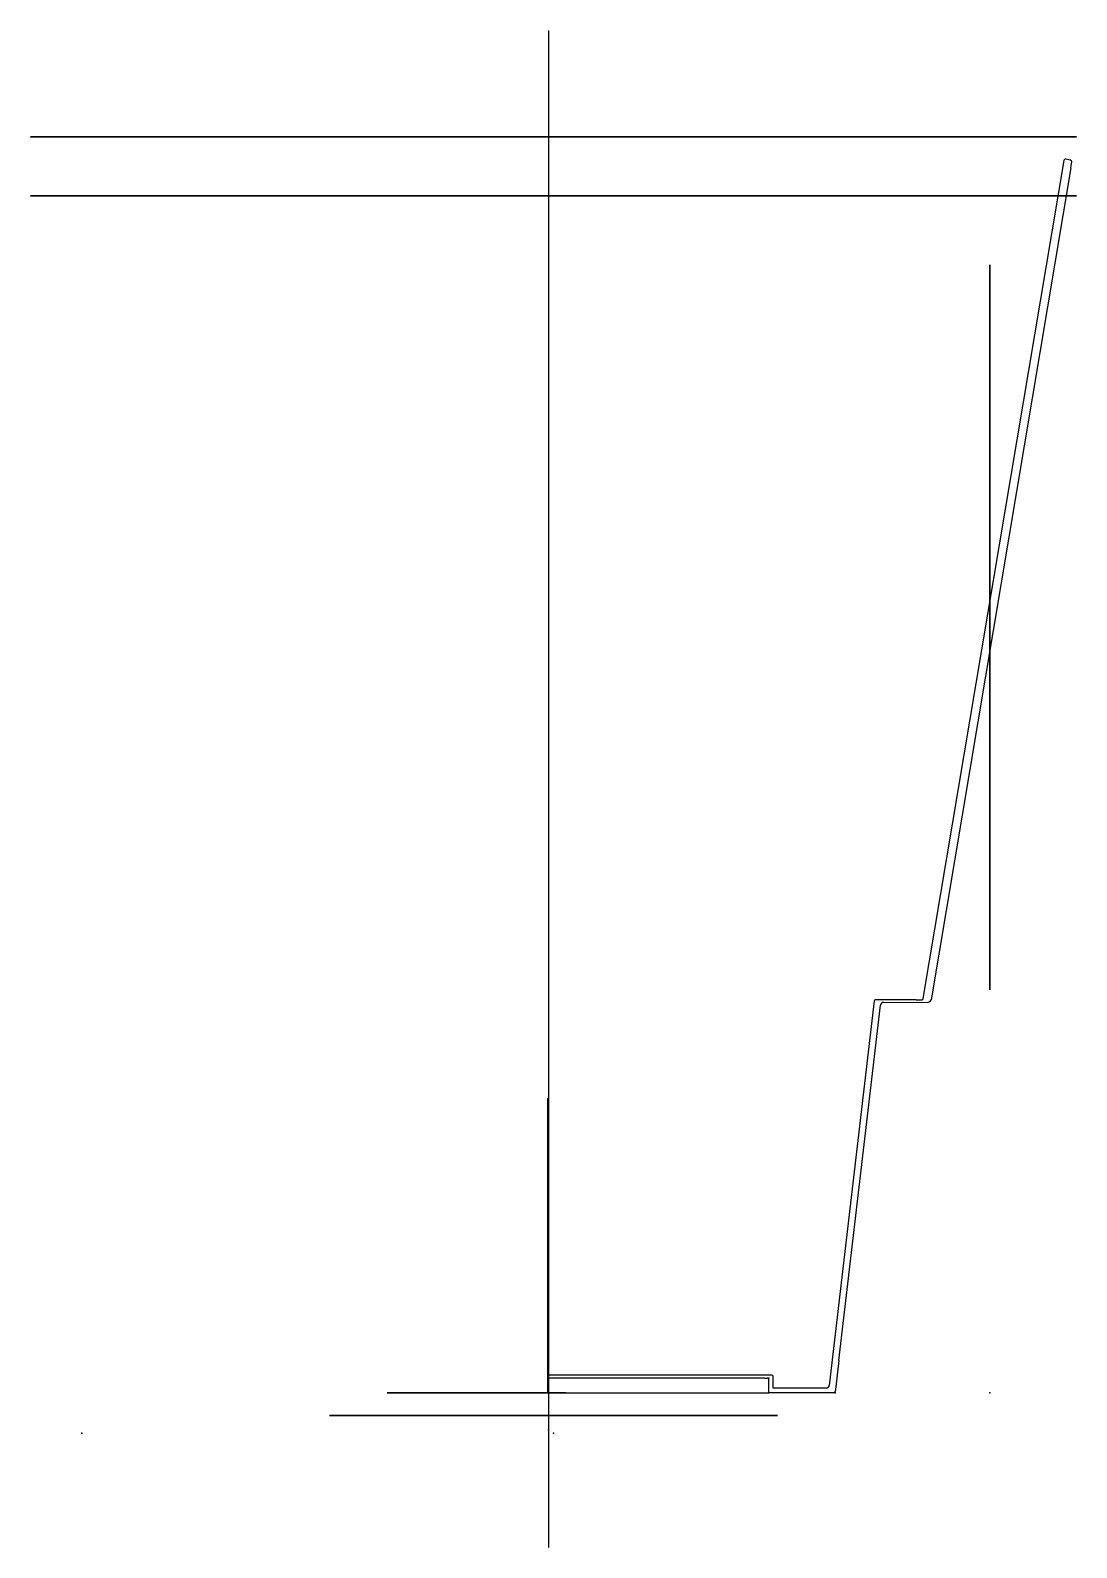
# Model space of a CAD drawing. Header units: centimetres. Extents: x -8.9 to 9.1, y -2.7 to 23.5.
import ezdxf

# ---------------------------------------------------------------- set-up
doc = ezdxf.new("R2010")
doc.units = ezdxf.units.CM
doc.header["$MEASUREMENT"] = 0
for name, color, linetype in [('cup_Sketch1', 7, 'Continuous'), ('lid_Sketch2', 7, 'Continuous'), ('lid_Sketch3', 7, 'Continuous'), ('lid_Sketch5', 7, 'Continuous'), ('lid_Sketch6', 7, 'Continuous'), ('lid_Sketch7', 7, 'Continuous'), ('mixit_enclosure v4_Sketch1', 7, 'Continuous'), ('mixit_enclosure v4_Sketch15', 7, 'Continuous'), ('mixit_enclosure v4_Sketch16', 7, 'Continuous')]:
    doc.layers.add(name, color=color, linetype=linetype)

# ---------------------------------------------------------------- blocks, each defined once
blk = doc.blocks.new('cup')
at = {"layer": 'cup_Sketch1'}
blk.add_line((0, 24.13), (0, -2.032), dxfattribs=at)
blk.add_point((0, 0), dxfattribs=at)
blk = doc.blocks.new('lid')
at = {"layer": 'lid_Sketch2', "extrusion": (-8.08298e-13, 1, 0)}
for centre, radius in [((0, 0, 0.305), 3.861), ((1.368, 0.886, 0.305), 1.4), ((0.711, -2.032, 0.305), 1.025)]:
    blk.add_circle(centre, radius, dxfattribs=at)
at = {"layer": 'lid_Sketch2'}
blk.add_point((0, 0.305), dxfattribs=at)
at = {"layer": 'lid_Sketch3', "extrusion": (0, 1, 0)}
blk.add_circle((0, 0, 21.336), 9.017, dxfattribs=at)
at = {"layer": 'lid_Sketch3'}
blk.add_point((0, 21.336), dxfattribs=at)
at = {"layer": 'lid_Sketch5'}
for p, q in [((-1.969, 22.352, 0.025), (5.016, 22.352, 0.025)), ((-1.575, 22.352, -1.27), (1.524, 22.352, -1.27)), ((1.524, 22.352, 1.321), (-1.575, 22.352, 1.321)), ((-1.575, 22.352, 1.321), (-1.575, 22.352, -1.27)), ((-0.026, 22.352, -4.572), (-0.026, 22.352, 2.032)), ((1.524, 22.352, -1.27), (1.524, 22.352, 1.321))]:
    blk.add_line(p, q, dxfattribs=at)
at = {"layer": 'lid_Sketch5', "extrusion": (0, 1, 0)}
blk.add_circle((0, 0, 22.352), 9.017, dxfattribs=at)
at = {"layer": 'lid_Sketch5'}
blk.add_point((0, 22.352), dxfattribs=at)
at = {"layer": 'lid_Sketch6'}
blk.add_point((0, 0), dxfattribs=at)
at = {"layer": 'lid_Sketch7'}
blk.add_point((-8.128, 0), dxfattribs=at)

msp = doc.modelspace()

# ---------------------------------------------------------------- linework, layer by layer
at = {"layer": 'mixit_enclosure v4_Sketch1'}
for p, q in [((6.474, 6.799), (8.899, 21.247)), ((9.011, 21.253), (8.928, 21.268)), ((9.015, 21.124), (9.032, 21.224)), ((9.015, 21.124), (6.608, 6.778)), ((5.627, 6.756), (4.852, 0.126)), ((5.766, 6.778), (5.652, 6.778)), ((5.706, 6.436), (5.735, 6.686)), ((6.35, 6.778), (5.766, 6.778)), ((5.785, 6.731), (6.558, 6.736)), ((6.35, 6.778), (6.449, 6.778)), ((5.018, 0.555), (5.706, 6.436)), ((0, 0), (0, 5.08)), ((5.018, 0.555), (4.965, 0.101)), ((0, 0.305), (0, 0.252)), ((3.861, 0.305), (0, 0.305)), ((3.886, 0.081), (3.886, 0.279)), ((3.734, 0.254), (0, 0.252)), ((0, 0), (3.81, 0)), ((3.734, 0.254), (3.785, 0.254)), ((3.81, 0.178), (3.81, 0.229)), ((3.81, 0), (3.81, 0.178)), ((4.93, 0), (3.81, 0)), ((4.801, 0.081), (3.886, 0.081)), ((4.965, 0.101), (4.956, 0.022))]:
    msp.add_line(p, q, dxfattribs=at)
for centre, radius, start, end in [((8.924, 21.243), 0.0254, 79.8627, 170.4726), ((9.007, 21.228), 0.0254, 350.4726, 79.8627), ((5.652, 6.753), 0.0254, 90, 173.3278), ((5.786, 6.68), 0.0508, 90.3351, 173.3278), ((6.449, 6.803), 0.0254, 270, 350.4726), ((6.557, 6.787), 0.0508, 270.3351, 350.4726), ((3.861, 0.279), 0.0254, 360, 90), ((3.785, 0.229), 0.0254, 0, 90.0278), ((4.801, 0.131), 0.0508, 270, 353.3278), ((4.93, 0.025), 0.0254, 270, 353.3278)]:
    msp.add_arc(centre, radius, start, end, dxfattribs=at)
for p in [(0, 0), (3.81, 0.254), (4.953, 0)]:
    msp.add_point(p, dxfattribs=at)
at = {"layer": 'mixit_enclosure v4_Sketch15', "extrusion": (0, 1, 0)}
for centre, radius in [((1.368, 0.886), 1.4), ((0.711, -2.032), 1.025)]:
    msp.add_circle(centre, radius, dxfattribs=at)
at = {"layer": 'mixit_enclosure v4_Sketch15'}
msp.add_point((0, 0), dxfattribs=at)
at = {"layer": 'mixit_enclosure v4_Sketch16'}
for p, q in [((7.62, 6.949, 2.109), (7.62, 19.446, 2.109)), ((7.62, 19.446, 2.109), (7.62, 19.446, -2.209)), ((7.62, 19.446, -2.209), (7.62, 6.949, -2.209)), ((7.62, 6.949, -2.209), (7.62, 6.949, 2.109))]:
    msp.add_line(p, q, dxfattribs=at)
msp.add_point((7.62, 0), dxfattribs=at)

# ---------------------------------------------------------------- block references
for name, p in [('cup', (0.014, -0.638, 0.312)), ('lid', (0.1, -0.698, 0.323))]:
    msp.add_blockref(name, p)

doc.saveas('drawing.dxf')
